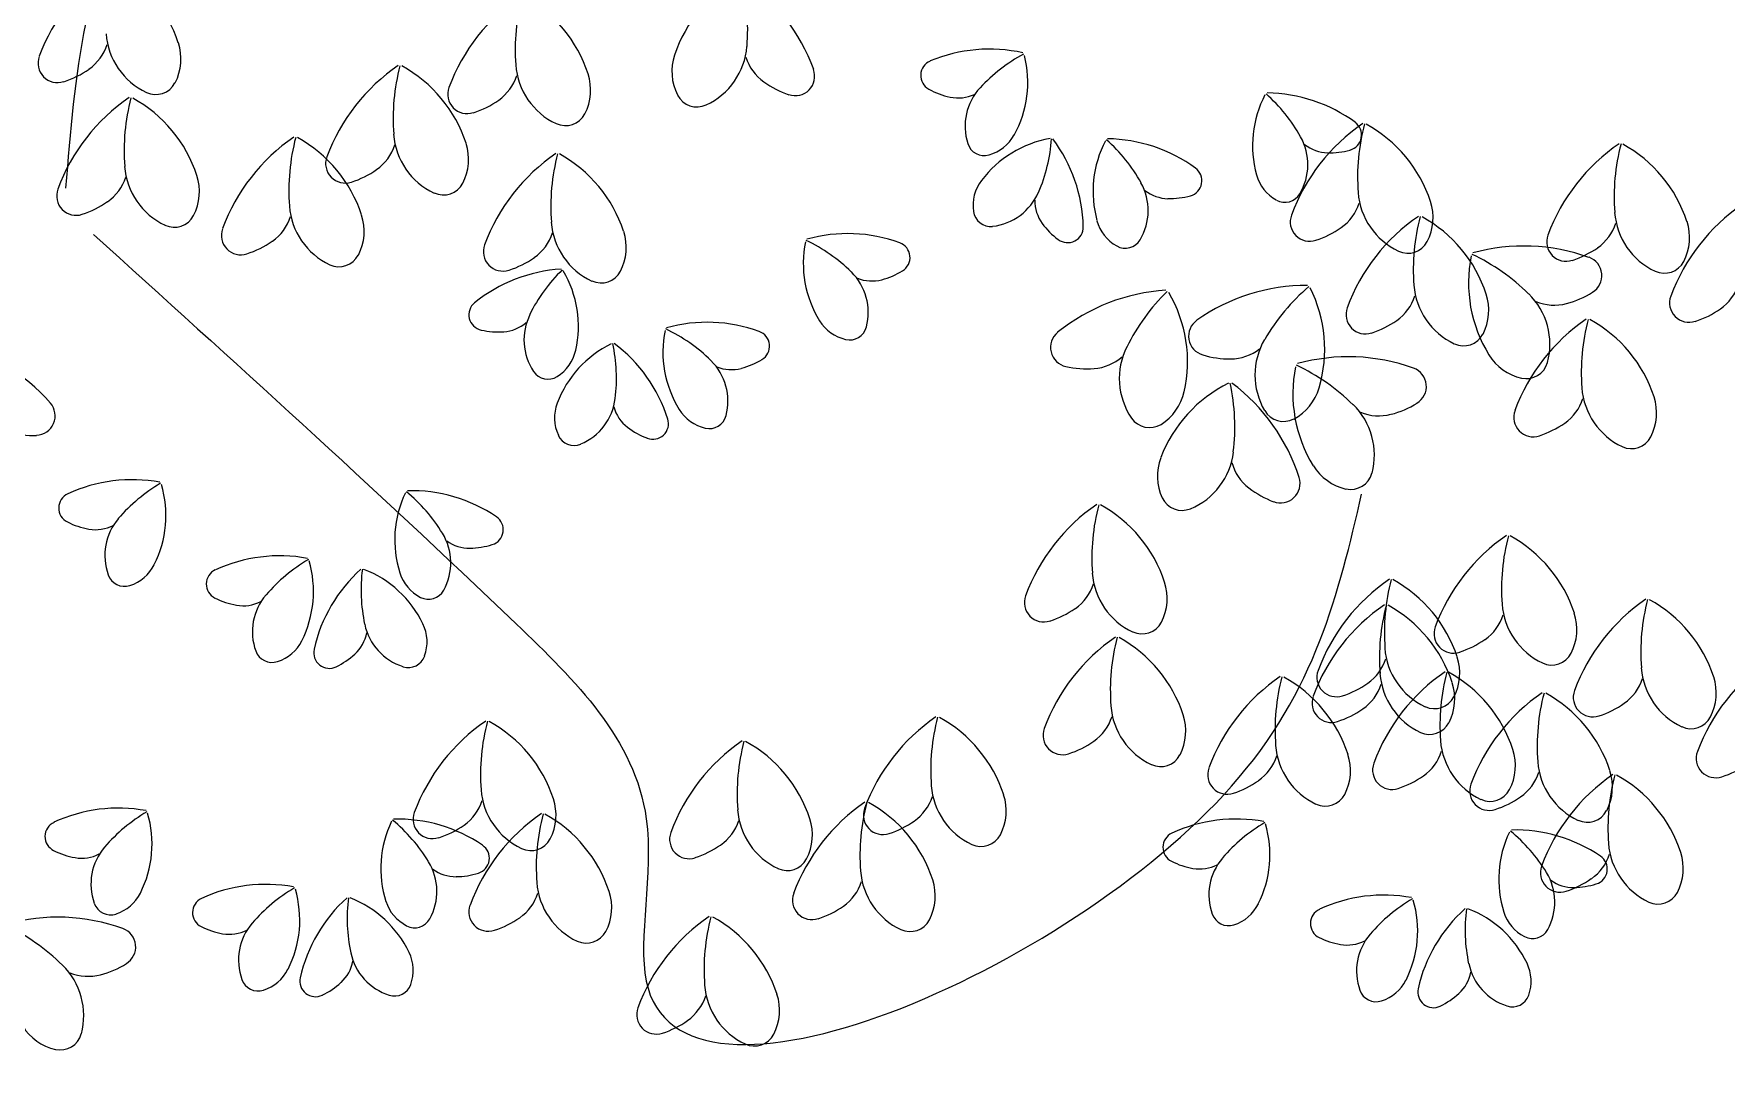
# Model space of a CAD drawing. Header units: millimetres. Extents: x 87938 to 265635, y 330093 to 434310.
# Drawn here: x 135517 to 136553, y 387982 to 388617 of the extents above; entities that cross this region are included whole.
import ezdxf

# ---------------------------------------------------------------- set-up
doc = ezdxf.new("R2010")
doc.units = ezdxf.units.MM

# ---------------------------------------------------------------- blocks, each defined once
blk = doc.blocks.new('A$C375B4AEE')
for centre, radius, start, end in [((7159.3, 7039.5), 117.2, 124.4099, 159.6857), ((7054.9, 7062.4), 83.7, 18.1183, 61.2661), ((7517.5, 7054.4), 83.7, 118.3446, 161.4923), ((7356.1, 7096.6), 126.8, 355.2805, 14.4133), ((7413.1, 7032.1), 117.2, 19.925, 55.2007), ((7410, 7020.4), 117.2, 124.4099, 159.6857), ((7467.4, 7084.5), 126.8, 165.1974, 184.3302), ((7305.7, 7043.4), 83.7, 18.1183, 61.2661), ((7133.5, 7097.3), 43.4, 184.3302, 244.7087), ((7062.8, 7096.6), 29.6, 305.0674, 341.9073), ((7104.3, 7078.6), 31.8, 332.7028, 18.1184), ((7439.2, 7089.8), 43.4, 294.902, 355.2806), ((7630.8, 6990.8), 93.8, 77.3926, 112.6683), ((7060.5, 7076), 11.9, 159.6854, 288.6153), ((7335.3, 6977.9), 117.2, 124.4099, 159.6857), ((7392.7, 7042), 126.8, 165.1974, 184.3302), ((7231, 7000.9), 83.7, 18.1183, 61.2661), ((7384.2, 7078.2), 43.4, 184.3302, 244.7086), ((7468.3, 7070.9), 31.8, 161.4923, 206.9078), ((7509.9, 7088.7), 29.6, 197.7035, 234.543), ((7598.3, 7068.5), 9.54, 112.6683, 241.5979), ((7699.7, 6992.1), 101.5, 118.18, 137.3128), ((7587.4, 7064.3), 66.9, 331.1009, 14.2488), ((7046, 7120.6), 58.9, 288.1803, 305.0675), ((7120.6, 7070.1), 13.3, 244.7085, 332.7027), ((7313.5, 7077.6), 29.6, 305.0674, 341.9073), ((7355, 7059.5), 31.8, 332.7028, 18.1184), ((7526.9, 7112.5), 58.9, 234.5431, 251.4304), ((7512, 7068), 11.9, 250.9956, 19.9253), ((7170.6, 6958.2), 117.2, 124.4099, 159.6857), ((7228.1, 7022.3), 126.8, 165.1974, 184.3302), ((7066.3, 6981.2), 83.7, 18.1183, 61.2661), ((7311.2, 7057), 11.9, 159.6855, 288.6153), ((7296.7, 7101.6), 58.9, 288.1803, 305.0675), ((7451.9, 7062.5), 13.3, 206.908, 294.902), ((7616.5, 7101.3), 47.1, 241.163, 258.0502), ((7611.7, 7078.4), 23.7, 258.0502, 294.8898), ((7650.6, 7037.4), 34.7, 137.3129, 197.6912), ((7858.7, 7025.5), 66.9, 152.3232, 195.4709), ((7732.7, 6981.3), 101.5, 29.2591, 48.3919), ((7799.4, 6964), 93.8, 53.9036, 89.1793), ((7371.4, 7051.1), 13.3, 244.7086, 332.7027), ((7309.5, 7035.7), 43.4, 184.3302, 244.7086), ((7623.7, 7044.3), 25.4, 285.6855, 331.101), ((7925.5, 6942.3), 117.2, 124.4099, 159.6857), ((7849, 7032), 9.54, 284.9741, 53.9032), ((7982.9, 7006.4), 126.8, 165.1974, 184.3302), ((7821.2, 6965.2), 83.7, 18.1183, 61.2661), ((7271.4, 6934), 117.2, 124.4099, 159.6857), ((7328.9, 6998.1), 126.8, 165.1974, 184.3302), ((7167.1, 6957), 83.7, 18.1183, 61.2661), ((7238.8, 7035.1), 29.6, 305.0674, 341.9073), ((7280.3, 7017), 31.8, 332.7028, 18.1184), ((7627.7, 7030.1), 10.7, 197.6911, 285.6853), ((7679.4, 6963.9), 66.9, 99.8843, 143.0322), ((7567.6, 7036.8), 101.5, 336.8202, 355.953), ((7594.5, 6973.5), 93.8, 1.4647, 36.7405), ((7761.1, 6997.4), 66.9, 152.3232, 195.4709), ((7635.1, 6953.2), 101.5, 29.2591, 48.3919), ((7701.7, 6935.9), 93.8, 53.9036, 89.1793), ((7791, 7013.9), 34.7, 328.8807, 29.2591), ((7838.4, 7044.8), 23.7, 231.6821, 268.5218), ((7839, 7068.2), 47.1, 268.5218, 285.409), ((8082.5, 6930), 117.2, 124.4099, 159.6857), ((8139.9, 6994.1), 126.8, 165.1974, 184.3302), ((7978.1, 6953), 83.7, 18.1183, 61.2661), ((7144.9, 7016), 43.4, 184.3302, 244.7087), ((7236.5, 7014.5), 11.9, 159.6855, 288.6153), ((7431.8, 6924), 117.2, 124.4099, 159.6857), ((7489.2, 6988.1), 126.8, 165.1974, 184.3302), ((7327.4, 6947), 83.7, 18.1183, 61.2661), ((7751.3, 7004), 9.54, 284.9741, 53.9032), ((7074.2, 7015.4), 29.6, 305.0674, 341.9073), ((7115.6, 6997.3), 31.8, 332.7028, 18.1184), ((7222, 7059.1), 58.9, 288.1803, 305.0675), ((7296.7, 7008.6), 13.3, 244.7086, 332.7027), ((7646.2, 6988.9), 25.4, 143.0322, 188.4475), ((7693.3, 6985.8), 34.7, 328.8807, 29.2591), ((7818.7, 7014.4), 25.4, 195.4709, 240.8865), ((7071.9, 6994.7), 11.9, 159.6854, 288.6153), ((7057.3, 7039.4), 58.9, 288.1803, 305.0675), ((7628.9, 7010.6), 34.7, 276.4418, 336.8203), ((7682.3, 6991.8), 23.7, 179.2434, 216.083), ((7740.7, 7016.7), 23.7, 231.6821, 268.5218), ((7741.3, 7040.2), 47.1, 268.5218, 285.409), ((7811.6, 7001.5), 10.7, 240.8864, 328.8807), ((7829, 6999.5), 29.6, 305.0675, 341.9073), ((7899.7, 7000.1), 43.4, 184.3302, 244.7087), ((7870.5, 6981.4), 31.8, 332.7028, 18.1184), ((7132, 6988.8), 13.3, 244.7085, 332.7027), ((7175, 6991.2), 29.6, 305.0674, 341.9073), ((7245.7, 6991.8), 43.4, 184.3302, 244.7086), ((7216.4, 6973.1), 31.8, 332.7028, 18.1184), ((7631.6, 6986.7), 10.7, 188.4475, 276.4419), ((7826.8, 6978.8), 11.9, 159.6855, 288.6152), ((7959.6, 6885.5), 117.2, 124.4099, 159.6857), ((8017, 6949.7), 126.8, 165.1974, 184.3302), ((7855.3, 6908.5), 83.7, 18.1183, 61.2661), ((8056.7, 6987.8), 43.4, 184.3302, 244.7087), ((8157.7, 6892.7), 117.2, 124.4099, 159.6857), ((7172.7, 6970.5), 11.9, 159.6855, 288.6153), ((7335.3, 6981.2), 29.6, 305.0674, 341.9073), ((7406, 6981.8), 43.4, 184.3302, 244.7086), ((7376.8, 6963.1), 31.8, 332.7028, 18.1184), ((7544.1, 6877.8), 93.8, 70.1507, 105.4264), ((7701.2, 7005.6), 47.1, 216.0828, 232.9701), ((7678.7, 6975.6), 9.54, 232.5351, 1.4645), ((7721.1, 6986.3), 25.4, 195.4709, 240.8865), ((7812.2, 7023.5), 58.9, 288.1803, 305.0675), ((7983.7, 6966.6), 11.9, 159.6855, 288.6152), ((7986, 6987.2), 29.6, 305.0675, 341.9073), ((8027.5, 6969.1), 31.8, 332.7028, 18.1184), ((7158.1, 7015.2), 58.9, 288.1803, 305.0675), ((7333, 6960.6), 11.9, 159.6855, 288.6153), ((7583.8, 6953.4), 66.9, 168.5702, 211.718), ((7475.2, 6875.7), 101.5, 45.5061, 64.6389), ((7572.7, 6957), 9.54, 301.2212, 70.151), ((7713.9, 6973.4), 10.7, 240.8864, 328.8807), ((7886.9, 6972.9), 13.3, 244.7086, 332.7027), ((7957.9, 6846.8), 117.2, 70.1507, 105.4264), ((7969.2, 7011.2), 58.9, 288.1803, 305.0675), ((7232.8, 6964.6), 13.3, 244.7086, 332.7027), ((7374.7, 6856.3), 93.8, 93.6396, 128.9153), ((7318.5, 7005.2), 58.9, 288.1803, 305.0675), ((7440.4, 6876.9), 101.5, 134.4271, 153.5599), ((7552.9, 6988.9), 47.1, 284.7688, 301.656), ((8007.7, 6941.4), 83.7, 168.5702, 211.718), ((7871.9, 6844.3), 126.8, 45.5061, 64.639), ((7993.7, 6945.9), 11.9, 301.2209, 70.1507), ((8043.9, 6960.7), 13.3, 244.7086, 332.7027), ((7312.4, 6914.8), 66.9, 347.348, 30.4958), ((7393.2, 6954.7), 13.3, 244.7086, 332.7027), ((7522, 6923.4), 34.7, 345.1275, 45.5061), ((7558.9, 6966.3), 23.7, 247.9292, 284.7688), ((7825.2, 6822.7), 117.2, 89.8729, 125.1487), ((7908.9, 6843), 126.8, 130.6604, 149.7932), ((7933.8, 6943.4), 43.4, 184.3302, 244.7087), ((8061.2, 6949.8), 29.6, 305.0675, 341.9073), ((7321.8, 6921.9), 9.54, 128.9152, 257.845), ((7746.2, 6820), 117.2, 93.6396, 128.9153), ((7828.4, 6845.7), 126.8, 134.4271, 153.5598), ((7668.4, 6893.1), 83.7, 347.348, 30.4957), ((7752.3, 6900.8), 83.7, 343.5813, 26.7291), ((7863.1, 6942.7), 29.6, 305.0675, 341.9073), ((7904.6, 6924.7), 31.8, 332.7028, 18.1184), ((7930.4, 6903.8), 43.4, 345.1278, 45.5062), ((7976.4, 6957.4), 29.6, 247.9291, 284.7688), ((7969, 6985.8), 58.9, 284.7688, 301.656), ((8058.9, 6929.2), 11.9, 159.6855, 288.6152), ((7380.7, 6906.6), 34.7, 153.5599, 213.9383), ((7548.5, 6931.6), 25.4, 211.7181, 257.1334), ((7764.6, 6908.8), 11.9, 125.1488, 254.0782), ((7860.9, 6922.1), 11.9, 159.6855, 288.6152), ((7846.3, 6966.7), 58.9, 288.1803, 305.0675), ((8062.3, 6822.6), 117.2, 124.4099, 159.6857), ((8119.8, 6886.7), 126.8, 165.1974, 184.3302), ((7958, 6845.6), 83.7, 18.1183, 61.2661), ((8044.4, 6973.8), 58.9, 288.1803, 305.0675), ((7330.1, 6958.5), 47.1, 257.41, 274.2972), ((7331.8, 6935.1), 23.7, 274.2972, 311.137), ((7497.9, 6899.1), 66.9, 168.5702, 211.718), ((7389.3, 6821.5), 101.5, 45.5061, 64.6389), ((7458.1, 6823.5), 93.8, 70.1506, 105.4264), ((7486.7, 6902.7), 9.54, 301.2212, 70.151), ((7545.2, 6917.2), 10.7, 257.1335, 345.1276), ((7680.1, 6901.9), 11.9, 128.9153, 257.8448), ((7921, 6916.2), 13.3, 244.7086, 332.7027), ((6967.9, 6790.8), 117.2, 41.0962, 76.3719), ((7428.9, 6844.1), 66.9, 116.1313, 159.2791), ((7352.9, 6905.7), 25.4, 301.9326, 347.3479), ((7301.1, 6882.9), 101.5, 353.0673, 12.2001), ((7344.7, 6829.5), 93.8, 17.7118, 52.9875), ((7753.7, 6882.9), 43.4, 153.5597, 213.9382), ((7777.9, 6953.8), 58.9, 253.6434, 270.5305), ((7778.2, 6924.5), 29.6, 270.5305, 307.3701), ((7836.7, 6885), 43.4, 149.7932, 210.1716), ((7963.5, 6914.1), 31.8, 211.718, 257.1334), ((7360.7, 6893.2), 10.7, 213.9386, 301.9326), ((7436.1, 6869.1), 34.7, 345.1275, 45.5061), ((7472.9, 6912), 23.7, 247.9291, 284.7688), ((7467, 6934.7), 47.1, 284.7688, 301.656), ((7690.4, 6947.7), 58.9, 257.41, 274.2972), ((7692.6, 6918.5), 29.6, 274.2973, 311.1369), ((7900.2, 6873.5), 83.7, 168.5702, 211.718), ((7764.5, 6776.4), 126.8, 45.5061, 64.639), ((7850.5, 6779), 117.2, 70.1507, 105.4264), ((7886.3, 6878), 11.9, 301.2209, 70.1507), ((7959.4, 6896.1), 13.3, 257.1334, 345.1277), ((7814, 6804.8), 83.7, 116.1313, 159.2791), ((7654.2, 6853.2), 126.8, 353.0673, 12.2001), ((7708.7, 6786.5), 117.2, 17.7118, 52.9875), ((7802.1, 6886.1), 31.8, 298.166, 343.5814), ((8036.6, 6880.4), 43.4, 184.3302, 244.7087), ((7047.2, 6860), 11.9, 272.1666, 41.0963), ((7390.1, 6858.8), 25.4, 159.2791, 204.6945), ((7367.4, 6874.8), 34.7, 292.6889, 353.0673), ((7719, 6881.8), 31.8, 301.9325, 347.348), ((7823, 6836), 43.4, 345.1278, 45.5062), ((7861.6, 6917.9), 58.9, 284.7688, 301.656), ((7965.9, 6879.8), 29.6, 305.0675, 341.9073), ((8007.3, 6861.7), 31.8, 332.7028, 18.1184), ((7423.8, 6871.8), 23.7, 195.4901, 232.33), ((7424.9, 6855.2), 9.54, 248.7823, 17.7116), ((7462.6, 6877.3), 25.4, 211.7181, 257.1334), ((7459.3, 6862.9), 10.7, 257.1333, 345.1275), ((7728.8, 6866.1), 13.3, 213.9383, 301.9327), ((7810.8, 6869.9), 13.3, 210.1714, 298.166), ((7869, 6889.6), 29.6, 247.9291, 284.7688), ((7963.6, 6859.1), 11.9, 159.6855, 288.6152), ((7045, 6906.9), 58.9, 255.7143, 272.6015), ((7376.6, 6852.6), 10.7, 204.6948, 292.6889), ((7438.2, 6890.3), 47.1, 232.3299, 249.2172), ((7949, 6903.8), 58.9, 288.1803, 305.0675), ((8023.7, 6853.2), 13.3, 244.7086, 332.7027), ((7737.1, 6843.1), 43.4, 292.6888, 353.0673), ((7765.4, 6823.1), 31.8, 159.2792, 204.6947), ((7807.7, 6839.3), 29.6, 195.4901, 232.33), ((7856.1, 6846.2), 31.8, 211.718, 257.1334), ((7852, 6828.3), 13.3, 257.1334, 345.1277), ((7106.2, 6727.1), 93.8, 79.5426, 114.8184), ((7174.9, 6731.1), 101.5, 120.3301, 139.4629), ((7060, 6799), 66.9, 333.251, 16.3988), ((7276.8, 6720.4), 93.8, 56.0537, 91.3294), ((7825.6, 6862.5), 58.9, 232.33, 249.2171), ((7809, 6818.6), 11.9, 248.7822, 17.712), ((7070.8, 6803.6), 9.54, 114.8185, 243.7481), ((7333.8, 6784.1), 66.9, 154.4733, 197.621), ((7209.5, 6735.2), 101.5, 31.4091, 50.542), ((7762.8, 6709.1), 117.2, 124.4099, 159.6857), ((7820.3, 6773.2), 126.8, 165.1974, 184.3302), ((7658.5, 6732.1), 83.7, 18.1183, 61.2661), ((7748.7, 6815.4), 13.3, 204.6945, 292.689), ((7087.8, 6837.1), 47.1, 243.313, 260.2002), ((7124.2, 6774.5), 34.7, 139.4629, 199.8413), ((7323.8, 6790.3), 9.54, 287.1242, 56.0538), ((7083.8, 6814), 23.7, 260.2002, 297.04), ((7266.5, 6770), 34.7, 331.0306, 31.4092), ((7312.7, 6802.6), 23.7, 233.8321, 270.6718), ((8013.5, 6690.1), 117.2, 124.4099, 159.6857), ((8071, 6754.2), 126.8, 165.1974, 184.3302), ((7909.2, 6713.1), 83.7, 18.1183, 61.2661), ((7196.5, 6680.5), 93.8, 79.5426, 114.8184), ((7312.4, 6826.1), 47.1, 270.6718, 287.559), ((7101.6, 6766.3), 10.7, 199.8417, 287.8357), ((7097.1, 6780.3), 25.4, 287.8356, 333.251), ((7161.1, 6757), 9.54, 114.8185, 243.7481), ((7265.3, 6684.4), 101.5, 120.3301, 139.4629), ((7150.3, 6752.4), 66.9, 333.251, 16.3988), ((7309, 6696.4), 93.8, 131.9815, 167.2573), ((7347.8, 6753.3), 101.5, 172.7689, 191.9017), ((7223.9, 6703.6), 66.9, 25.6899, 68.8377), ((7294.2, 6771.5), 25.4, 197.6209, 243.0365), ((7737, 6766.9), 43.4, 184.3302, 244.7087), ((7287.5, 6758.4), 10.7, 243.0367, 331.031), ((7666.4, 6766.3), 29.6, 305.0675, 341.9073), ((7707.8, 6748.2), 31.8, 332.7028, 18.1184), ((7941.8, 6663.3), 117.2, 124.4099, 159.6857), ((7999.3, 6727.4), 126.8, 165.1974, 184.3302), ((7837.5, 6686.3), 83.7, 18.1183, 61.2661), ((7178.1, 6790.5), 47.1, 243.313, 260.2002), ((7174.1, 6767.4), 23.7, 260.2002, 297.0399), ((7214.5, 6727.8), 34.7, 139.4629, 199.8413), ((7664.1, 6745.7), 11.9, 159.6855, 288.6152), ((7649.5, 6790.3), 58.9, 288.1803, 305.0675), ((7938.8, 6647.6), 117.2, 124.4099, 159.6857), ((7996.3, 6711.7), 126.8, 165.1974, 184.3302), ((7834.5, 6670.6), 83.7, 18.1183, 61.2661), ((7987.8, 6747.9), 43.4, 184.3302, 244.7087), ((8098.8, 6651.1), 117.2, 124.4099, 159.6857), ((8156.2, 6715.2), 126.8, 165.1974, 184.3302), ((7994.5, 6674), 83.7, 18.1183, 61.2661), ((7282.5, 6739.5), 34.7, 191.9017, 252.2802), ((7261.3, 6721.6), 25.4, 340.2744, 25.6898), ((7724.2, 6739.8), 13.3, 244.7086, 332.7027), ((7917.1, 6747.3), 29.6, 305.0675, 341.9073), ((7958.5, 6729.2), 31.8, 332.7028, 18.1184), ((7187.4, 6733.7), 25.4, 287.8356, 333.251), ((7226.5, 6731.5), 23.7, 312.6391, 349.4787), ((7774.2, 6627.8), 117.2, 124.4099, 159.6857), ((7831.6, 6692), 126.8, 165.1974, 184.3302), ((7669.9, 6650.8), 83.7, 18.1183, 61.2661), ((7914.8, 6726.6), 11.9, 159.6855, 288.6152), ((7900.2, 6771.3), 58.9, 288.1803, 305.0675), ((7191.9, 6719.7), 10.7, 199.8416, 287.8356), ((7226.9, 6714.9), 9.54, 167.2572, 296.1871), ((7210.6, 6748.8), 47.1, 295.7519, 312.6391), ((7275.2, 6716.6), 10.7, 252.2802, 340.2741), ((7845.3, 6720.5), 29.6, 305.0675, 341.9073), ((7916, 6721.1), 43.4, 184.3302, 244.7087), ((7886.8, 6702.4), 31.8, 332.7028, 18.1184), ((7974.9, 6720.7), 13.3, 244.7086, 332.7027), ((7875, 6603.7), 117.2, 124.4099, 159.6857), ((7843.1, 6699.9), 11.9, 159.6855, 288.6152), ((7975.9, 6606.6), 117.2, 124.4099, 159.6857), ((7913.1, 6705.4), 43.4, 184.3302, 244.7087), ((8033.3, 6670.7), 126.8, 165.1974, 184.3302), ((7871.6, 6629.6), 83.7, 18.1183, 61.2661), ((8073, 6708.9), 43.4, 184.3302, 244.7087), ((8174, 6613.7), 117.2, 124.4099, 159.6857), ((7932.4, 6667.8), 126.8, 165.1974, 184.3302), ((7770.7, 6626.6), 83.7, 18.1183, 61.2661), ((7828.5, 6744.5), 58.9, 288.1803, 305.0675), ((7842.4, 6704.8), 29.6, 305.0675, 341.9073), ((7883.8, 6686.7), 31.8, 332.7028, 18.1184), ((8035.3, 6593.7), 117.2, 124.4099, 159.6857), ((8092.8, 6657.8), 126.8, 165.1974, 184.3302), ((7931, 6616.7), 83.7, 18.1183, 61.2661), ((8000, 6687.6), 11.9, 159.6855, 288.6152), ((8002.3, 6708.3), 29.6, 305.0675, 341.9073), ((8043.8, 6690.2), 31.8, 332.7028, 18.1184), ((7748.4, 6685.7), 43.4, 184.3302, 244.7087), ((7840.1, 6684.1), 11.9, 159.6855, 288.6152), ((7825.5, 6728.8), 58.9, 288.1803, 305.0675), ((7903.2, 6694), 13.3, 244.7086, 332.7027), ((7985.5, 6732.2), 58.9, 288.1803, 305.0675), ((7388.8, 6576.4), 117.2, 124.4099, 159.6857), ((7446.2, 6640.6), 126.8, 165.1974, 184.3302), ((7284.5, 6599.4), 83.7, 18.1183, 61.2661), ((7664.3, 6578.9), 117.2, 124.4099, 159.6857), ((7721.7, 6643.1), 126.8, 165.1974, 184.3302), ((7560, 6601.9), 83.7, 18.1183, 61.2661), ((7677.7, 6685), 29.6, 305.0675, 341.9073), ((7719.2, 6667), 31.8, 332.7028, 18.1184), ((7900.2, 6678.2), 13.3, 244.7086, 332.7027), ((8060.2, 6681.7), 13.3, 244.7086, 332.7027), ((7545.7, 6564.2), 117.2, 124.4099, 159.6857), ((7603.2, 6628.3), 126.8, 165.1974, 184.3302), ((7441.4, 6587.2), 83.7, 18.1183, 61.2661), ((7675.5, 6664.4), 11.9, 159.6855, 288.6152), ((7660.9, 6709), 58.9, 288.1803, 305.0675), ((7950.1, 6664.4), 43.4, 184.3302, 244.7087), ((7735.6, 6658.5), 13.3, 244.7086, 332.7027), ((7778.5, 6660.9), 29.6, 305.0675, 341.9073), ((7849.2, 6661.5), 43.4, 184.3302, 244.7087), ((7820, 6642.8), 31.8, 332.7028, 18.1184), ((7879.4, 6663.8), 29.6, 305.0675, 341.9073), ((7920.9, 6645.7), 31.8, 332.7028, 18.1184), ((8075.2, 6650.3), 11.9, 159.6855, 288.6152), ((7776.3, 6640.2), 11.9, 159.6855, 288.6152), ((7877.2, 6643.1), 11.9, 159.6855, 288.6152), ((7862.6, 6687.8), 58.9, 288.1803, 305.0675), ((7938.9, 6650.9), 29.6, 305.0675, 341.9073), ((8009.6, 6651.5), 43.4, 184.3302, 244.7087), ((8078.6, 6543.6), 117.2, 124.4099, 159.6857), ((7980.3, 6632.8), 31.8, 332.7028, 18.1184), ((8136.1, 6607.8), 126.8, 165.1974, 184.3302), ((7974.3, 6566.6), 83.7, 18.1183, 61.2661), ((8060.7, 6694.9), 58.9, 288.1803, 305.0675), ((7363, 6634.3), 43.4, 184.3302, 244.7086), ((7638.5, 6636.8), 43.4, 184.3302, 244.7087), ((7609.3, 6618.1), 31.8, 332.7028, 18.1184), ((7761.7, 6684.8), 58.9, 288.1803, 305.0675), ((7836.4, 6634.3), 13.3, 244.7086, 332.7027), ((7936.6, 6630.3), 11.9, 159.6855, 288.6152), ((7937.3, 6637.2), 13.3, 244.7086, 332.7027), ((7097.7, 6526), 93.8, 79.5426, 114.8184), ((7166.5, 6529.9), 101.5, 120.3301, 139.4629), ((7292.3, 6633.6), 29.6, 305.0674, 341.9073), ((7333.8, 6615.6), 31.8, 332.7028, 18.1184), ((7520, 6622), 43.4, 184.3302, 244.7087), ((7620.9, 6526.8), 117.2, 124.4099, 159.6857), ((7678.4, 6590.9), 126.8, 165.1974, 184.3302), ((7565.6, 6615.5), 11.9, 159.6855, 288.6152), ((7516.6, 6549.8), 83.7, 18.1183, 61.2661), ((7567.8, 6636.1), 29.6, 305.0675, 341.9073), ((7922, 6674.9), 58.9, 288.1803, 305.0675), ((7996.7, 6624.4), 13.3, 244.7086, 332.7027), ((7062.4, 6602.4), 9.54, 114.8185, 243.7481), ((7051.5, 6597.9), 66.9, 333.251, 16.3988), ((7325.3, 6582.9), 66.9, 154.4733, 197.621), ((7201, 6534.1), 101.5, 31.4091, 50.542), ((7268.3, 6519.3), 93.8, 56.0537, 91.3294), ((7290, 6613), 11.9, 159.6855, 288.6153), ((7275.5, 6657.6), 58.9, 288.1803, 305.0675), ((7422.9, 6519.7), 117.2, 124.4099, 159.6857), ((7480.3, 6583.8), 126.8, 165.1974, 184.3302), ((7318.5, 6542.7), 83.7, 18.1183, 61.2661), ((7449.3, 6621.4), 29.6, 305.0674, 341.9073), ((7490.7, 6603.3), 31.8, 332.7028, 18.1184), ((7551, 6660.1), 58.9, 288.1803, 305.0675), ((7781.8, 6519.3), 93.8, 79.5426, 114.8184), ((7850.6, 6523.3), 101.5, 120.3301, 139.4629), ((7735.6, 6591.2), 66.9, 333.251, 16.3988), ((7315.3, 6589.1), 9.54, 287.1242, 56.0538), ((7350.2, 6607.1), 13.3, 244.7086, 332.7027), ((7447, 6600.7), 11.9, 159.6855, 288.6153), ((7432.4, 6645.4), 58.9, 288.1803, 305.0675), ((7625.7, 6609.6), 13.3, 244.7086, 332.7027), ((7746.5, 6595.8), 9.54, 114.8183, 243.7481), ((8009.4, 6576.3), 66.9, 154.4733, 197.621), ((7885.1, 6527.4), 101.5, 31.4091, 50.5419), ((7952.4, 6512.6), 93.8, 56.0537, 91.3294), ((8052.9, 6601.5), 43.4, 184.3302, 244.7087), ((7079.3, 6635.9), 47.1, 243.313, 260.2002), ((7075.3, 6612.8), 23.7, 260.2002, 297.04), ((7115.7, 6573.3), 34.7, 139.4629, 199.8413), ((7258, 6568.8), 34.7, 331.0306, 31.4092), ((7507.1, 6594.8), 13.3, 244.7086, 332.7027), ((7763.4, 6629.3), 47.1, 243.313, 260.2002), ((7799.8, 6566.6), 34.7, 139.4629, 199.8413), ((7982.2, 6600.8), 29.6, 305.0675, 341.9073), ((7999.4, 6582.5), 9.54, 287.124, 56.0538), ((8023.6, 6582.7), 31.8, 332.7028, 18.1184), ((7304.2, 6601.5), 23.7, 233.8321, 270.6718), ((7303.9, 6624.9), 47.1, 270.6718, 287.559), ((7595.2, 6584.6), 43.4, 184.3302, 244.7087), ((7759.4, 6606.2), 23.7, 260.2002, 297.04), ((7979.9, 6580.2), 11.9, 159.6855, 288.6152), ((7942.1, 6562.2), 34.7, 331.0306, 31.4093), ((7965.3, 6624.8), 58.9, 288.1803, 305.0675), ((7088.6, 6579.2), 25.4, 287.8356, 333.251), ((7188, 6479.3), 93.8, 79.5426, 114.8184), ((7256.8, 6483.3), 101.5, 120.3301, 139.4629), ((7141.9, 6551.2), 66.9, 333.251, 16.3988), ((7326.4, 6576.9), 29.6, 305.0674, 341.9073), ((7397.1, 6577.5), 43.4, 184.3302, 244.7086), ((7367.9, 6558.8), 31.8, 332.7028, 18.1184), ((7522.2, 6563.4), 11.9, 159.6855, 288.6152), ((7524.5, 6584), 29.6, 305.0675, 341.9073), ((7565.9, 6565.9), 31.8, 332.7028, 18.1184), ((7872.1, 6472.7), 93.8, 79.5426, 114.8184), ((7988.3, 6594.8), 23.7, 233.8321, 270.6719), ((7988, 6618.3), 47.1, 270.6719, 287.559), ((8040, 6574.3), 13.3, 244.7086, 332.7027), ((7093.1, 6565.1), 10.7, 199.8417, 287.8357), ((7152.7, 6555.8), 9.54, 114.8185, 243.7481), ((7300.5, 6495.2), 93.8, 131.9815, 167.2573), ((7339.3, 6552.1), 101.5, 172.7689, 191.9017), ((7215.4, 6502.4), 66.9, 25.6899, 68.8377), ((7285.7, 6570.4), 25.4, 197.6209, 243.0365), ((7324.1, 6556.3), 11.9, 159.6855, 288.6153), ((7507.6, 6608), 58.9, 288.1803, 305.0675), ((7772.7, 6572.5), 25.4, 287.8356, 333.2509), ((7836.8, 6549.1), 9.54, 114.8183, 243.7481), ((7940.9, 6476.6), 101.5, 120.3301, 139.4629), ((7826, 6544.6), 66.9, 333.251, 16.3988), ((7984.6, 6488.5), 93.8, 131.9815, 167.2572), ((8023.4, 6545.4), 101.5, 172.7689, 191.9017), ((7899.5, 6495.8), 66.9, 25.6899, 68.8377), ((7969.8, 6563.7), 25.4, 197.6209, 243.0366), ((6974.7, 6433.2), 126.8, 45.5061, 64.6389), ((7060.7, 6435.8), 117.2, 70.1506, 105.4264), ((7096.5, 6534.8), 11.9, 301.2209, 70.1507), ((7169.6, 6589.3), 47.1, 243.313, 260.2002), ((7165.6, 6566.2), 23.7, 260.2002, 297.0399), ((7206, 6526.7), 34.7, 139.4629, 199.8413), ((7279, 6557.2), 10.7, 243.0367, 331.031), ((7309.6, 6600.9), 58.9, 288.1803, 305.0675), ((7525.6, 6456.8), 117.2, 124.4099, 159.6857), ((7583, 6520.9), 126.8, 165.1974, 184.3302), ((7421.3, 6479.7), 83.7, 18.1183, 61.2661), ((7582.3, 6557.5), 13.3, 244.7086, 332.7027), ((7777.2, 6558.5), 10.7, 199.8416, 287.8356), ((7963.1, 6550.6), 10.7, 243.0367, 331.0311), ((7384.3, 6550.4), 13.3, 244.7086, 332.7027), ((7853.7, 6582.7), 47.1, 243.313, 260.2002), ((7849.7, 6559.6), 23.7, 260.2002, 297.04), ((7890.2, 6520), 34.7, 139.4629, 199.8413), ((7071.8, 6574.7), 58.9, 284.7688, 301.656), ((7218, 6530.4), 23.7, 312.6391, 349.4787), ((7274, 6538.3), 34.7, 191.9017, 252.2802), ((7252.8, 6520.4), 25.4, 340.2744, 25.6898), ((7958.1, 6531.7), 34.7, 191.9017, 252.2801), ((7936.9, 6513.8), 25.4, 340.2744, 25.6898), ((7033.2, 6492.7), 43.4, 345.1278, 45.5062), ((7079.3, 6546.4), 29.6, 247.9291, 284.7688), ((7183.4, 6518.5), 10.7, 199.8416, 287.8356), ((7178.9, 6532.5), 25.4, 287.8356, 333.251), ((7218.4, 6513.8), 9.54, 167.2572, 296.1871), ((7863, 6525.9), 25.4, 287.8356, 333.2509), ((7902.1, 6523.7), 23.7, 312.6391, 349.4787), ((7202.1, 6547.6), 47.1, 295.7519, 312.6391), ((7266.7, 6515.4), 10.7, 252.2802, 340.2741), ((7429.1, 6514), 29.6, 305.0674, 341.9073), ((7499.8, 6514.6), 43.4, 184.3302, 244.7087), ((7470.6, 6495.9), 31.8, 332.7028, 18.1184), ((7867.5, 6511.9), 10.7, 199.8416, 287.8356), ((7902.5, 6507.1), 9.54, 167.2573, 296.1871), ((7886.2, 6541), 47.1, 295.7519, 312.6391), ((7950.8, 6508.8), 10.7, 252.2802, 340.274), ((7426.9, 6493.3), 11.9, 159.6855, 288.6153), ((7066.3, 6503), 31.8, 211.718, 257.1335), ((7412.3, 6537.9), 58.9, 288.1803, 305.0675), ((7062.2, 6485), 13.3, 257.1335, 345.1277), ((7487, 6487.4), 13.3, 244.7086, 332.7027)]:
    blk.add_arc(centre, radius, start, end)
for points in [[(7891.9, 7962.6), (7601.2, 7580.4), (7341, 7305.3), (7111.4, 7183), (7065.5, 6999.5)], [(7739.2, 6434.4), (7818.8, 6275.4), (8137.2, 6156.1), (8336.2, 6235.7), (8734.2, 6474.2), (8873.5, 7050.6), (8873.5, 7249.4)], [(5888.5, 6971.1), (6386, 6653.1), (6206.9, 6434.4), (6266.6, 6056.8), (6624.8, 6156.1), (6863.6, 6215.8), (7002.9, 6156.1), (6983, 5957.4), (6983, 5619.5), (7301.4, 5579.7), (7341.2, 5500.2), (7500.4, 5540), (7858.6, 5619.5)], [(7082.5, 6971.1), (7341.2, 6732.6), (7420.8, 6613.3), (7420.8, 6513.9), (7779, 6633.2), (7858.6, 6812.1)]]:
    blk.add_spline(points, degree=3)

msp = doc.modelspace()

# ---------------------------------------------------------------- block references
msp.add_blockref('A$C375B4AEE', (128471, 381523.4))

doc.saveas('drawing.dxf')
